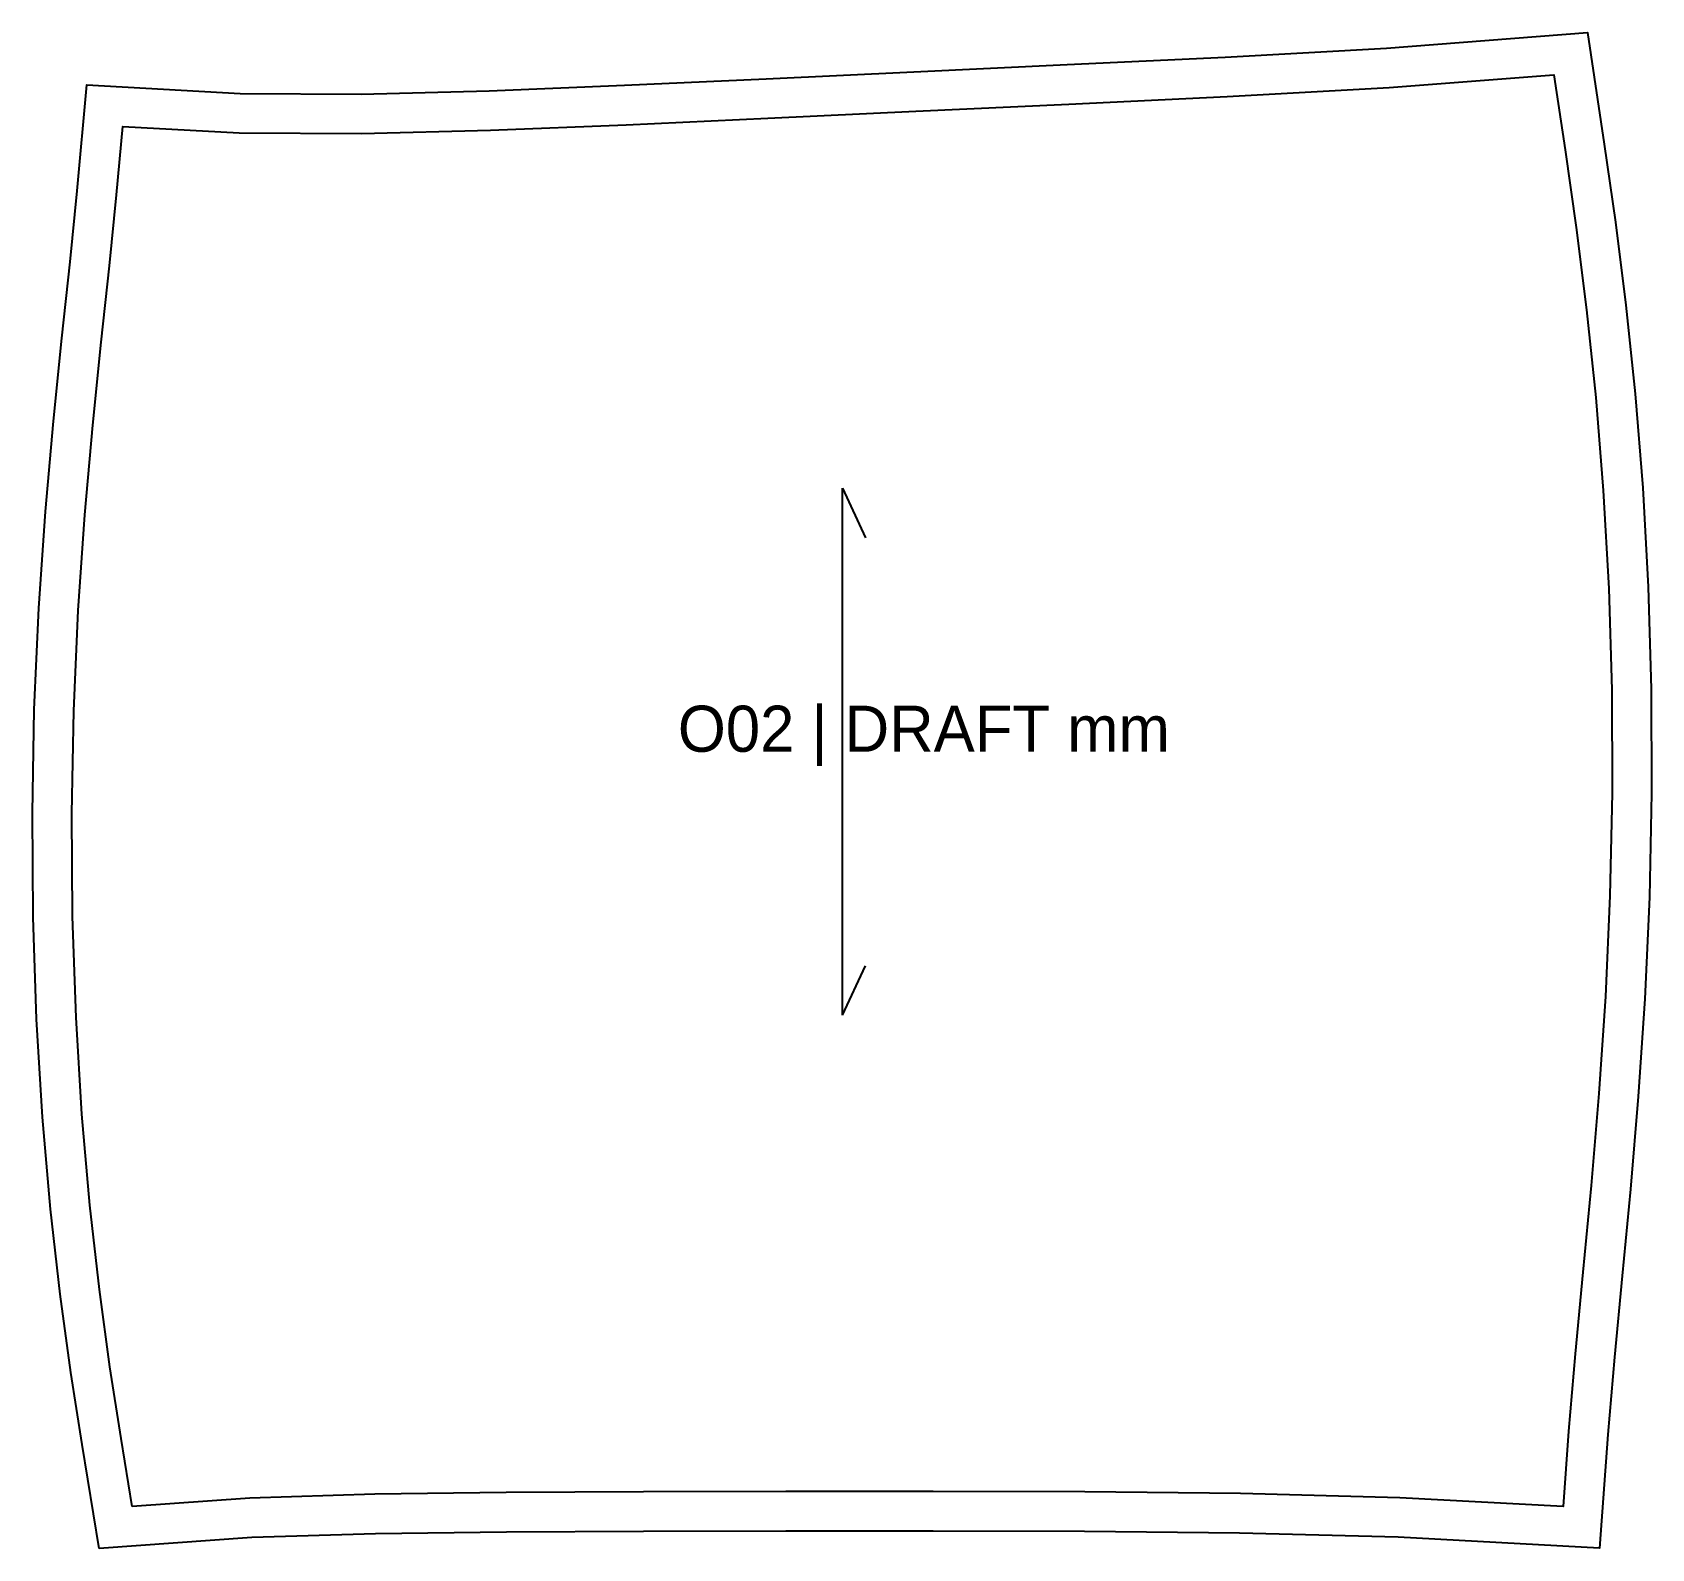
# Model space of a CAD drawing. Header units: millimetres. Extents: x -12 to 480, y -13 to 448.
import ezdxf

# ---------------------------------------------------------------- set-up
doc = ezdxf.new("R2010")
doc.units = ezdxf.units.MM
for name, color, linetype in [('CUT', 7, 'Continuous'), ('GRAIN', 1, 'Continuous'), ('LABEL', 7, 'Continuous'), ('SEW', 3, 'Continuous')]:
    doc.layers.add(name, color=color, linetype=linetype)

msp = doc.modelspace()

# ---------------------------------------------------------------- linework, layer by layer
at = {"layer": 'CUT'}
msp.add_lwpolyline([(8.24, -12.76), (3.12, 18.8), (-0.31, 40.68), (-3.57, 64.43), (-6.49, 90.29), (-8.92, 118.23), (-10.72, 147.94), (-11.77, 178.9), (-12, 210.49), (-11.41, 241.99), (-10.04, 272.71), (-8.05, 302.03), (-5.62, 329.46), (-3.03, 354.74), (-0.55, 377.91), (1.64, 399.41), (4.57, 431.6), (51.13, 428.98), (87.86, 428.8), (126.77, 429.79), (167.81, 431.46), (210.85, 433.45), (255.73, 435.57), (302.28, 437.75), (350.23, 440.04), (399.26, 442.72), (460.32, 447.52), (465.39, 413.63), (468.8, 389.91), (471.99, 364.72), (474.8, 337.83), (477.09, 309.25), (478.75, 279.22), (479.67, 248.15), (479.8, 216.55), (479.13, 185.03), (477.73, 154.17), (475.74, 124.49), (473.36, 96.37), (470.86, 70.01), (468.53, 45.32), (466.53, 21.92), (464.01, -12.62), (402.83, -9.31), (354.67, -8.06), (307.54, -7.58), (261.56, -7.45), (216.87, -7.46), (173.63, -7.55), (132.02, -7.76), (92.26, -8.25), (54.68, -9.39), (8.24, -12.76)], close=True, dxfattribs=at)
at = {"layer": 'GRAIN'}
for p, q in [((234.05, 149.13), (234.05, 309.13)), ((234.05, 309.13), (241.05, 294.13)), ((234.05, 149.13), (241.05, 164.13))]:
    msp.add_line(p, q, dxfattribs=at)
at = {"layer": 'SEW'}
msp.add_lwpolyline([(18.32, 0), (14.97, 20.69), (11.56, 42.43), (8.34, 65.92), (5.45, 91.48), (3.05, 119.11), (1.27, 148.51), (0.23, 179.15), (0, 210.42), (0.59, 241.61), (1.94, 272.04), (3.92, 301.09), (6.32, 328.32), (8.9, 353.49), (11.39, 376.67), (13.59, 398.25), (15.47, 418.97), (50.77, 416.98), (87.98, 416.79), (127.17, 417.8), (168.33, 419.47), (211.41, 421.46), (256.3, 423.58), (302.84, 425.76), (350.85, 428.06), (400.05, 430.74), (450.11, 434.68), (453.51, 411.89), (456.91, 388.3), (460.07, 363.34), (462.85, 336.72), (465.12, 308.44), (466.76, 278.71), (467.67, 247.94), (467.8, 216.66), (467.14, 185.43), (465.75, 154.85), (463.77, 125.4), (461.4, 97.44), (458.92, 71.14), (456.57, 46.39), (454.57, 22.86), (452.9, 0), (403.31, 2.69), (354.89, 3.94), (307.62, 4.42), (261.57, 4.55), (216.85, 4.54), (173.58, 4.45), (131.91, 4.24), (92.01, 3.75), (54.06, 2.59)], close=True, dxfattribs=at)

# ---------------------------------------------------------------- texts
at = {"layer": 'LABEL'}
msp.add_text('O02 | DRAFT mm', height=14, dxfattribs=at).set_placement((184.05, 229.13))

doc.saveas('drawing.dxf')
